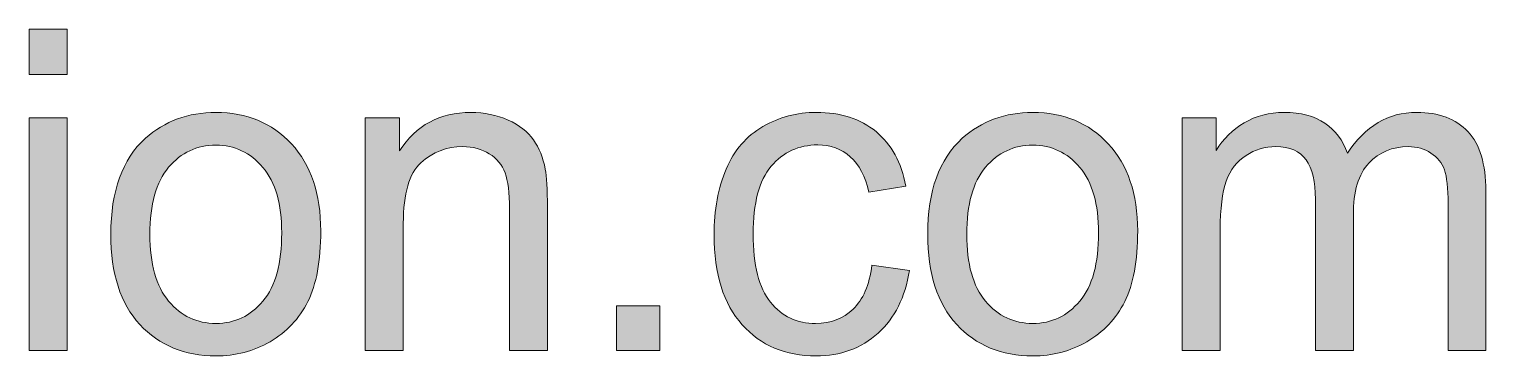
# Model space of a CAD drawing. Header units: millimetres. Extents: x 131.2 to 165.8, y -128.9 to -81.
# Drawn here: x 148.43 to 155.11, y -119.6 to -118.1 of the extents above; entities that cross this region are included whole.
import ezdxf

# ---------------------------------------------------------------- set-up
doc = ezdxf.new("R2010")
doc.units = ezdxf.units.MM
doc.header["$MEASUREMENT"] = 0
doc.layers.add('Capa 1', color=7, linetype='Continuous')

msp = doc.modelspace()

# ---------------------------------------------------------------- hatches: boundary and pattern name
at = {"layer": 'Capa 1'}
h = msp.add_hatch(color=255, dxfattribs=at)
h.dxf.hatch_style = 2
h.paths.add_polyline_path([(148.4311, -118.3083), (148.4311, -118.0997), (148.6054, -118.0997), (148.6054, -118.3083)])
h.paths.add_polyline_path([(148.4311, -119.577), (148.4311, -118.5068), (148.6054, -118.5068), (148.6054, -119.577)])
h = msp.add_hatch(color=255, dxfattribs=at)
h.dxf.hatch_style = 2
edge = h.paths.add_edge_path()
edge.add_spline(control_points=[(148.8058, -119.0419), (148.8058, -118.8437), (148.8587, -118.697), (148.9645, -118.6015), (149.0529, -118.5223), (149.1607, -118.4826), (149.2878, -118.4826), (149.4291, -118.4826), (149.5447, -118.5309), (149.6344, -118.6272), (149.7241, -118.7236), (149.7689, -118.8568), (149.7689, -119.0268), (149.7689, -119.1645), (149.7491, -119.2728), (149.7094, -119.3518), (149.6697, -119.4307), (149.612, -119.492), (149.5361, -119.5357), (149.4603, -119.5793), (149.3775, -119.6011), (149.2878, -119.6011), (149.1439, -119.6011), (149.0276, -119.5532), (148.9389, -119.457), (148.8501, -119.361), (148.8058, -119.2226), (148.8058, -119.0419)], knot_values=[0, 0, 0, 0, 1, 1, 1, 2, 2, 2, 3, 3, 3, 4, 4, 4, 5, 5, 5, 6, 6, 6, 7, 7, 7, 8, 8, 8, 9, 9, 9, 9], degree=3, periodic=1)
edge = h.paths.add_edge_path()
edge.add_spline(control_points=[(148.9848, -119.0419), (148.9848, -119.1789), (149.0136, -119.2815), (149.071, -119.3497), (149.1285, -119.4179), (149.2007, -119.452), (149.2878, -119.452), (149.3743, -119.452), (149.4463, -119.4178), (149.5037, -119.3492), (149.5611, -119.2807), (149.5898, -119.1763), (149.5898, -119.0358), (149.5898, -118.9035), (149.561, -118.8032), (149.5033, -118.735), (149.4454, -118.6668), (149.3736, -118.6328), (149.2878, -118.6328), (149.2007, -118.6328), (149.1285, -118.6667), (149.071, -118.7345), (149.0136, -118.8024), (148.9848, -118.9048), (148.9848, -119.0419)], knot_values=[0, 0, 0, 0, 1, 1, 1, 2, 2, 2, 3, 3, 3, 4, 4, 4, 5, 5, 5, 6, 6, 6, 7, 7, 7, 8, 8, 8, 8], degree=3, periodic=1)
h = msp.add_hatch(color=255, dxfattribs=at)
h.dxf.hatch_style = 2
edge = h.paths.add_edge_path()
edge.add_spline(control_points=[(149.9732, -119.577), (149.9732, -119.577), (149.9732, -118.5068), (149.9732, -118.5068), (149.9732, -118.5068), (150.13, -118.5068), (150.13, -118.5068), (150.13, -118.5068), (150.13, -118.659), (150.13, -118.659), (150.2055, -118.5414), (150.3145, -118.4826), (150.4572, -118.4826), (150.5192, -118.4826), (150.5761, -118.4942), (150.628, -118.5174), (150.68, -118.5405), (150.7189, -118.571), (150.7447, -118.6086), (150.7705, -118.6462), (150.7886, -118.6909), (150.7989, -118.7426), (150.8053, -118.7762), (150.8086, -118.835), (150.8086, -118.9189), (150.8086, -118.9189), (150.8086, -119.577), (150.8086, -119.577), (150.8086, -119.577), (150.6344, -119.577), (150.6344, -119.577), (150.6344, -119.577), (150.6344, -118.926), (150.6344, -118.926), (150.6344, -118.8521), (150.6276, -118.7968), (150.614, -118.7603), (150.6005, -118.7236), (150.5764, -118.6944), (150.5419, -118.6726), (150.5074, -118.6508), (150.4669, -118.6398), (150.4204, -118.6398), (150.3462, -118.6398), (150.2822, -118.6644), (150.2283, -118.7134), (150.1743, -118.7624), (150.1475, -118.8555), (150.1475, -118.9925), (150.1475, -118.9925), (150.1475, -119.577), (150.1475, -119.577), (150.1475, -119.577), (149.9732, -119.577), (149.9732, -119.577)], knot_values=[0, 0, 0, 0, 1, 1, 1, 2, 2, 2, 3, 3, 3, 4, 4, 4, 5, 5, 5, 6, 6, 6, 7, 7, 7, 8, 8, 8, 9, 9, 9, 10, 10, 10, 11, 11, 11, 12, 12, 12, 13, 13, 13, 14, 14, 14, 15, 15, 15, 16, 16, 16, 17, 17, 17, 18, 18, 18, 18], degree=3, periodic=1)
h = msp.add_hatch(color=255, dxfattribs=at)
h.dxf.hatch_style = 2
edge = h.paths.add_edge_path()
edge.add_spline(control_points=[(152.2974, -119.185), (152.2974, -119.185), (152.4688, -119.2082), (152.4688, -119.2082), (152.45, -119.3311), (152.4021, -119.4273), (152.325, -119.4968), (152.2478, -119.5664), (152.1532, -119.6011), (152.0409, -119.6011), (151.9002, -119.6011), (151.7871, -119.5533), (151.7016, -119.4576), (151.6161, -119.3618), (151.5733, -119.2246), (151.5733, -119.0459), (151.5733, -118.9303), (151.5917, -118.8293), (151.6285, -118.7426), (151.6653, -118.656), (151.7212, -118.5909), (151.7965, -118.5476), (151.8716, -118.5043), (151.9534, -118.4826), (152.0419, -118.4826), (152.1535, -118.4826), (152.2448, -118.512), (152.3158, -118.5708), (152.3868, -118.6296), (152.4323, -118.713), (152.4522, -118.8212), (152.4522, -118.8212), (152.2828, -118.8484), (152.2828, -118.8484), (152.2668, -118.7766), (152.2382, -118.7224), (152.1972, -118.6861), (152.1562, -118.6499), (152.1067, -118.6318), (152.0486, -118.6318), (151.9608, -118.6318), (151.8895, -118.6645), (151.8347, -118.73), (151.7798, -118.7955), (151.7524, -118.8991), (151.7524, -119.0409), (151.7524, -119.1846), (151.7788, -119.2891), (151.8318, -119.3542), (151.8847, -119.4194), (151.9537, -119.452), (152.0389, -119.452), (152.1073, -119.452), (152.1644, -119.4302), (152.2103, -119.3865), (152.2561, -119.3428), (152.2851, -119.2757), (152.2974, -119.185)], knot_values=[0, 0, 0, 0, 1, 1, 1, 2, 2, 2, 3, 3, 3, 4, 4, 4, 5, 5, 5, 6, 6, 6, 7, 7, 7, 8, 8, 8, 9, 9, 9, 10, 10, 10, 11, 11, 11, 12, 12, 12, 13, 13, 13, 14, 14, 14, 15, 15, 15, 16, 16, 16, 17, 17, 17, 18, 18, 18, 19, 19, 19, 19], degree=3, periodic=1)
h = msp.add_hatch(color=255, dxfattribs=at)
h.dxf.hatch_style = 2
edge = h.paths.add_edge_path()
edge.add_spline(control_points=[(152.5529, -119.0419), (152.5529, -118.8437), (152.6058, -118.697), (152.7117, -118.6015), (152.8001, -118.5223), (152.9078, -118.4826), (153.035, -118.4826), (153.1763, -118.4826), (153.2918, -118.5309), (153.3815, -118.6272), (153.4712, -118.7236), (153.5161, -118.8568), (153.5161, -119.0268), (153.5161, -119.1645), (153.4962, -119.2728), (153.4565, -119.3518), (153.4169, -119.4307), (153.3591, -119.492), (153.2833, -119.5357), (153.2074, -119.5793), (153.1247, -119.6011), (153.035, -119.6011), (152.8911, -119.6011), (152.7748, -119.5532), (152.686, -119.457), (152.5972, -119.361), (152.5529, -119.2226), (152.5529, -119.0419)], knot_values=[0, 0, 0, 0, 1, 1, 1, 2, 2, 2, 3, 3, 3, 4, 4, 4, 5, 5, 5, 6, 6, 6, 7, 7, 7, 8, 8, 8, 9, 9, 9, 9], degree=3, periodic=1)
edge = h.paths.add_edge_path()
edge.add_spline(control_points=[(152.732, -119.0419), (152.732, -119.1789), (152.7607, -119.2815), (152.8182, -119.3497), (152.8756, -119.4179), (152.9478, -119.452), (153.035, -119.452), (153.1215, -119.452), (153.1934, -119.4178), (153.2508, -119.3492), (153.3083, -119.2807), (153.337, -119.1763), (153.337, -119.0358), (153.337, -118.9035), (153.3081, -118.8032), (153.2504, -118.735), (153.1926, -118.6668), (153.1208, -118.6328), (153.035, -118.6328), (152.9478, -118.6328), (152.8756, -118.6667), (152.8182, -118.7345), (152.7607, -118.8024), (152.732, -118.9048), (152.732, -119.0419)], knot_values=[0, 0, 0, 0, 1, 1, 1, 2, 2, 2, 3, 3, 3, 4, 4, 4, 5, 5, 5, 6, 6, 6, 7, 7, 7, 8, 8, 8, 8], degree=3, periodic=1)
h = msp.add_hatch(color=255, dxfattribs=at)
h.dxf.hatch_style = 2
edge = h.paths.add_edge_path()
edge.add_spline(control_points=[(153.7203, -119.577), (153.7203, -119.577), (153.7203, -118.5068), (153.7203, -118.5068), (153.7203, -118.5068), (153.8762, -118.5068), (153.8762, -118.5068), (153.8762, -118.5068), (153.8762, -118.6569), (153.8762, -118.6569), (153.9084, -118.6045), (153.9514, -118.5624), (154.0049, -118.5305), (154.0585, -118.4986), (154.1195, -118.4826), (154.1879, -118.4826), (154.264, -118.4826), (154.3264, -118.4991), (154.3752, -118.532), (154.4239, -118.5649), (154.4583, -118.6109), (154.4783, -118.6701), (154.5596, -118.5451), (154.6654, -118.4826), (154.7958, -118.4826), (154.8977, -118.4826), (154.9761, -118.512), (155.031, -118.5708), (155.0858, -118.6296), (155.1133, -118.7201), (155.1133, -118.8423), (155.1133, -118.8423), (155.1133, -119.577), (155.1133, -119.577), (155.1133, -119.577), (154.94, -119.577), (154.94, -119.577), (154.94, -119.577), (154.94, -118.9028), (154.94, -118.9028), (154.94, -118.8302), (154.9344, -118.7781), (154.923, -118.7461), (154.9118, -118.7142), (154.8913, -118.6885), (154.8616, -118.669), (154.832, -118.6496), (154.797, -118.6398), (154.7571, -118.6398), (154.6848, -118.6398), (154.6248, -118.6648), (154.577, -118.7149), (154.5293, -118.7649), (154.5054, -118.845), (154.5054, -118.9552), (154.5054, -118.9552), (154.5054, -119.577), (154.5054, -119.577), (154.5054, -119.577), (154.3312, -119.577), (154.3312, -119.577), (154.3312, -119.577), (154.3312, -118.8817), (154.3312, -118.8817), (154.3312, -118.801), (154.3169, -118.7406), (154.2885, -118.7003), (154.2601, -118.6599), (154.2137, -118.6398), (154.1492, -118.6398), (154.1001, -118.6398), (154.0548, -118.6533), (154.0132, -118.6801), (153.9716, -118.707), (153.9414, -118.7463), (153.9227, -118.798), (153.9039, -118.8498), (153.8946, -118.9243), (153.8946, -119.0217), (153.8946, -119.0217), (153.8946, -119.577), (153.8946, -119.577), (153.8946, -119.577), (153.7203, -119.577), (153.7203, -119.577)], knot_values=[0, 0, 0, 0, 1, 1, 1, 2, 2, 2, 3, 3, 3, 4, 4, 4, 5, 5, 5, 6, 6, 6, 7, 7, 7, 8, 8, 8, 9, 9, 9, 10, 10, 10, 11, 11, 11, 12, 12, 12, 13, 13, 13, 14, 14, 14, 15, 15, 15, 16, 16, 16, 17, 17, 17, 18, 18, 18, 19, 19, 19, 20, 20, 20, 21, 21, 21, 22, 22, 22, 23, 23, 23, 24, 24, 24, 25, 25, 25, 26, 26, 26, 27, 27, 27, 28, 28, 28, 28], degree=3, periodic=1)
h = msp.add_hatch(color=255, dxfattribs=at)
h.dxf.hatch_style = 2
h.paths.add_polyline_path([(151.1252, -119.577), (151.1252, -119.3704), (151.3235, -119.3704), (151.3235, -119.577)])

# ---------------------------------------------------------------- linework, layer by layer
at = {"layer": 'Capa 1', "lineweight": 0}
for points in [[(148.4311, -118.3083), (148.4311, -118.0997), (148.6054, -118.0997), (148.6054, -118.3083), (148.4311, -118.3083)], [(148.4311, -119.577), (148.4311, -118.5068), (148.6054, -118.5068), (148.6054, -119.577), (148.4311, -119.577)], [(151.1252, -119.577), (151.1252, -119.3704), (151.3235, -119.3704), (151.3235, -119.577), (151.1252, -119.577)]]:
    msp.add_lwpolyline(points, dxfattribs=at)
for points, knots in [([(148.8058, -119.0419), (148.8058, -118.8437), (148.8587, -118.697), (148.9645, -118.6015), (149.0529, -118.5223), (149.1607, -118.4826), (149.2878, -118.4826), (149.4291, -118.4826), (149.5447, -118.5309), (149.6344, -118.6272), (149.7241, -118.7236), (149.7689, -118.8568), (149.7689, -119.0268), (149.7689, -119.1645), (149.7491, -119.2728), (149.7094, -119.3518), (149.6697, -119.4307), (149.612, -119.492), (149.5361, -119.5357), (149.4603, -119.5793), (149.3775, -119.6011), (149.2878, -119.6011), (149.1439, -119.6011), (149.0276, -119.5532), (148.9389, -119.457), (148.8501, -119.361), (148.8058, -119.2226), (148.8058, -119.0419)], [0, 0, 0, 0, 1, 1, 1, 2, 2, 2, 3, 3, 3, 4, 4, 4, 5, 5, 5, 6, 6, 6, 7, 7, 7, 8, 8, 8, 9, 9, 9, 9]), ([(149.9732, -119.577), (149.9732, -119.577), (149.9732, -118.5068), (149.9732, -118.5068), (149.9732, -118.5068), (150.13, -118.5068), (150.13, -118.5068), (150.13, -118.5068), (150.13, -118.659), (150.13, -118.659), (150.2055, -118.5414), (150.3145, -118.4826), (150.4572, -118.4826), (150.5192, -118.4826), (150.5761, -118.4942), (150.628, -118.5174), (150.68, -118.5405), (150.7189, -118.571), (150.7447, -118.6086), (150.7705, -118.6462), (150.7886, -118.6909), (150.7989, -118.7426), (150.8053, -118.7762), (150.8086, -118.835), (150.8086, -118.9189), (150.8086, -118.9189), (150.8086, -119.577), (150.8086, -119.577), (150.8086, -119.577), (150.6344, -119.577), (150.6344, -119.577), (150.6344, -119.577), (150.6344, -118.926), (150.6344, -118.926), (150.6344, -118.8521), (150.6276, -118.7968), (150.614, -118.7603), (150.6005, -118.7236), (150.5764, -118.6944), (150.5419, -118.6726), (150.5074, -118.6508), (150.4669, -118.6398), (150.4204, -118.6398), (150.3462, -118.6398), (150.2822, -118.6644), (150.2283, -118.7134), (150.1743, -118.7624), (150.1475, -118.8555), (150.1475, -118.9925), (150.1475, -118.9925), (150.1475, -119.577), (150.1475, -119.577), (150.1475, -119.577), (149.9732, -119.577), (149.9732, -119.577)], [0, 0, 0, 0, 1, 1, 1, 2, 2, 2, 3, 3, 3, 4, 4, 4, 5, 5, 5, 6, 6, 6, 7, 7, 7, 8, 8, 8, 9, 9, 9, 10, 10, 10, 11, 11, 11, 12, 12, 12, 13, 13, 13, 14, 14, 14, 15, 15, 15, 16, 16, 16, 17, 17, 17, 18, 18, 18, 18]), ([(152.2974, -119.185), (152.2974, -119.185), (152.4688, -119.2082), (152.4688, -119.2082), (152.45, -119.3311), (152.4021, -119.4273), (152.325, -119.4968), (152.2478, -119.5664), (152.1532, -119.6011), (152.0409, -119.6011), (151.9002, -119.6011), (151.7871, -119.5533), (151.7016, -119.4576), (151.6161, -119.3618), (151.5733, -119.2246), (151.5733, -119.0459), (151.5733, -118.9303), (151.5917, -118.8293), (151.6285, -118.7426), (151.6653, -118.656), (151.7212, -118.5909), (151.7965, -118.5476), (151.8716, -118.5043), (151.9534, -118.4826), (152.0419, -118.4826), (152.1535, -118.4826), (152.2448, -118.512), (152.3158, -118.5708), (152.3868, -118.6296), (152.4323, -118.713), (152.4522, -118.8212), (152.4522, -118.8212), (152.2828, -118.8484), (152.2828, -118.8484), (152.2668, -118.7766), (152.2382, -118.7224), (152.1972, -118.6861), (152.1562, -118.6499), (152.1067, -118.6318), (152.0486, -118.6318), (151.9608, -118.6318), (151.8895, -118.6645), (151.8347, -118.73), (151.7798, -118.7955), (151.7524, -118.8991), (151.7524, -119.0409), (151.7524, -119.1846), (151.7788, -119.2891), (151.8318, -119.3542), (151.8847, -119.4194), (151.9537, -119.452), (152.0389, -119.452), (152.1073, -119.452), (152.1644, -119.4302), (152.2103, -119.3865), (152.2561, -119.3428), (152.2851, -119.2757), (152.2974, -119.185)], [0, 0, 0, 0, 1, 1, 1, 2, 2, 2, 3, 3, 3, 4, 4, 4, 5, 5, 5, 6, 6, 6, 7, 7, 7, 8, 8, 8, 9, 9, 9, 10, 10, 10, 11, 11, 11, 12, 12, 12, 13, 13, 13, 14, 14, 14, 15, 15, 15, 16, 16, 16, 17, 17, 17, 18, 18, 18, 19, 19, 19, 19]), ([(152.5529, -119.0419), (152.5529, -118.8437), (152.6058, -118.697), (152.7117, -118.6015), (152.8001, -118.5223), (152.9078, -118.4826), (153.035, -118.4826), (153.1763, -118.4826), (153.2918, -118.5309), (153.3815, -118.6272), (153.4712, -118.7236), (153.5161, -118.8568), (153.5161, -119.0268), (153.5161, -119.1645), (153.4962, -119.2728), (153.4565, -119.3518), (153.4169, -119.4307), (153.3591, -119.492), (153.2833, -119.5357), (153.2074, -119.5793), (153.1247, -119.6011), (153.035, -119.6011), (152.8911, -119.6011), (152.7748, -119.5532), (152.686, -119.457), (152.5972, -119.361), (152.5529, -119.2226), (152.5529, -119.0419)], [0, 0, 0, 0, 1, 1, 1, 2, 2, 2, 3, 3, 3, 4, 4, 4, 5, 5, 5, 6, 6, 6, 7, 7, 7, 8, 8, 8, 9, 9, 9, 9]), ([(153.7203, -119.577), (153.7203, -119.577), (153.7203, -118.5068), (153.7203, -118.5068), (153.7203, -118.5068), (153.8762, -118.5068), (153.8762, -118.5068), (153.8762, -118.5068), (153.8762, -118.6569), (153.8762, -118.6569), (153.9084, -118.6045), (153.9514, -118.5624), (154.0049, -118.5305), (154.0585, -118.4986), (154.1195, -118.4826), (154.1879, -118.4826), (154.264, -118.4826), (154.3264, -118.4991), (154.3752, -118.532), (154.4239, -118.5649), (154.4583, -118.6109), (154.4783, -118.6701), (154.5596, -118.5451), (154.6654, -118.4826), (154.7958, -118.4826), (154.8977, -118.4826), (154.9761, -118.512), (155.031, -118.5708), (155.0858, -118.6296), (155.1133, -118.7201), (155.1133, -118.8423), (155.1133, -118.8423), (155.1133, -119.577), (155.1133, -119.577), (155.1133, -119.577), (154.94, -119.577), (154.94, -119.577), (154.94, -119.577), (154.94, -118.9028), (154.94, -118.9028), (154.94, -118.8302), (154.9344, -118.7781), (154.923, -118.7461), (154.9118, -118.7142), (154.8913, -118.6885), (154.8616, -118.669), (154.832, -118.6496), (154.797, -118.6398), (154.7571, -118.6398), (154.6848, -118.6398), (154.6248, -118.6648), (154.577, -118.7149), (154.5293, -118.7649), (154.5054, -118.845), (154.5054, -118.9552), (154.5054, -118.9552), (154.5054, -119.577), (154.5054, -119.577), (154.5054, -119.577), (154.3312, -119.577), (154.3312, -119.577), (154.3312, -119.577), (154.3312, -118.8817), (154.3312, -118.8817), (154.3312, -118.801), (154.3169, -118.7406), (154.2885, -118.7003), (154.2601, -118.6599), (154.2137, -118.6398), (154.1492, -118.6398), (154.1001, -118.6398), (154.0548, -118.6533), (154.0132, -118.6801), (153.9716, -118.707), (153.9414, -118.7463), (153.9227, -118.798), (153.9039, -118.8498), (153.8946, -118.9243), (153.8946, -119.0217), (153.8946, -119.0217), (153.8946, -119.577), (153.8946, -119.577), (153.8946, -119.577), (153.7203, -119.577), (153.7203, -119.577)], [0, 0, 0, 0, 1, 1, 1, 2, 2, 2, 3, 3, 3, 4, 4, 4, 5, 5, 5, 6, 6, 6, 7, 7, 7, 8, 8, 8, 9, 9, 9, 10, 10, 10, 11, 11, 11, 12, 12, 12, 13, 13, 13, 14, 14, 14, 15, 15, 15, 16, 16, 16, 17, 17, 17, 18, 18, 18, 19, 19, 19, 20, 20, 20, 21, 21, 21, 22, 22, 22, 23, 23, 23, 24, 24, 24, 25, 25, 25, 26, 26, 26, 27, 27, 27, 28, 28, 28, 28]), ([(148.9848, -119.0419), (148.9848, -119.1789), (149.0136, -119.2815), (149.071, -119.3497), (149.1285, -119.4179), (149.2007, -119.452), (149.2878, -119.452), (149.3743, -119.452), (149.4463, -119.4178), (149.5037, -119.3492), (149.5611, -119.2807), (149.5898, -119.1763), (149.5898, -119.0358), (149.5898, -118.9035), (149.561, -118.8032), (149.5033, -118.735), (149.4454, -118.6668), (149.3736, -118.6328), (149.2878, -118.6328), (149.2007, -118.6328), (149.1285, -118.6667), (149.071, -118.7345), (149.0136, -118.8024), (148.9848, -118.9048), (148.9848, -119.0419)], [0, 0, 0, 0, 1, 1, 1, 2, 2, 2, 3, 3, 3, 4, 4, 4, 5, 5, 5, 6, 6, 6, 7, 7, 7, 8, 8, 8, 8]), ([(152.732, -119.0419), (152.732, -119.1789), (152.7607, -119.2815), (152.8182, -119.3497), (152.8756, -119.4179), (152.9478, -119.452), (153.035, -119.452), (153.1215, -119.452), (153.1934, -119.4178), (153.2508, -119.3492), (153.3083, -119.2807), (153.337, -119.1763), (153.337, -119.0358), (153.337, -118.9035), (153.3081, -118.8032), (153.2504, -118.735), (153.1926, -118.6668), (153.1208, -118.6328), (153.035, -118.6328), (152.9478, -118.6328), (152.8756, -118.6667), (152.8182, -118.7345), (152.7607, -118.8024), (152.732, -118.9048), (152.732, -119.0419)], [0, 0, 0, 0, 1, 1, 1, 2, 2, 2, 3, 3, 3, 4, 4, 4, 5, 5, 5, 6, 6, 6, 7, 7, 7, 8, 8, 8, 8])]:
    msp.add_open_spline(points, degree=3, knots=knots, dxfattribs=at)

doc.saveas('drawing.dxf')
